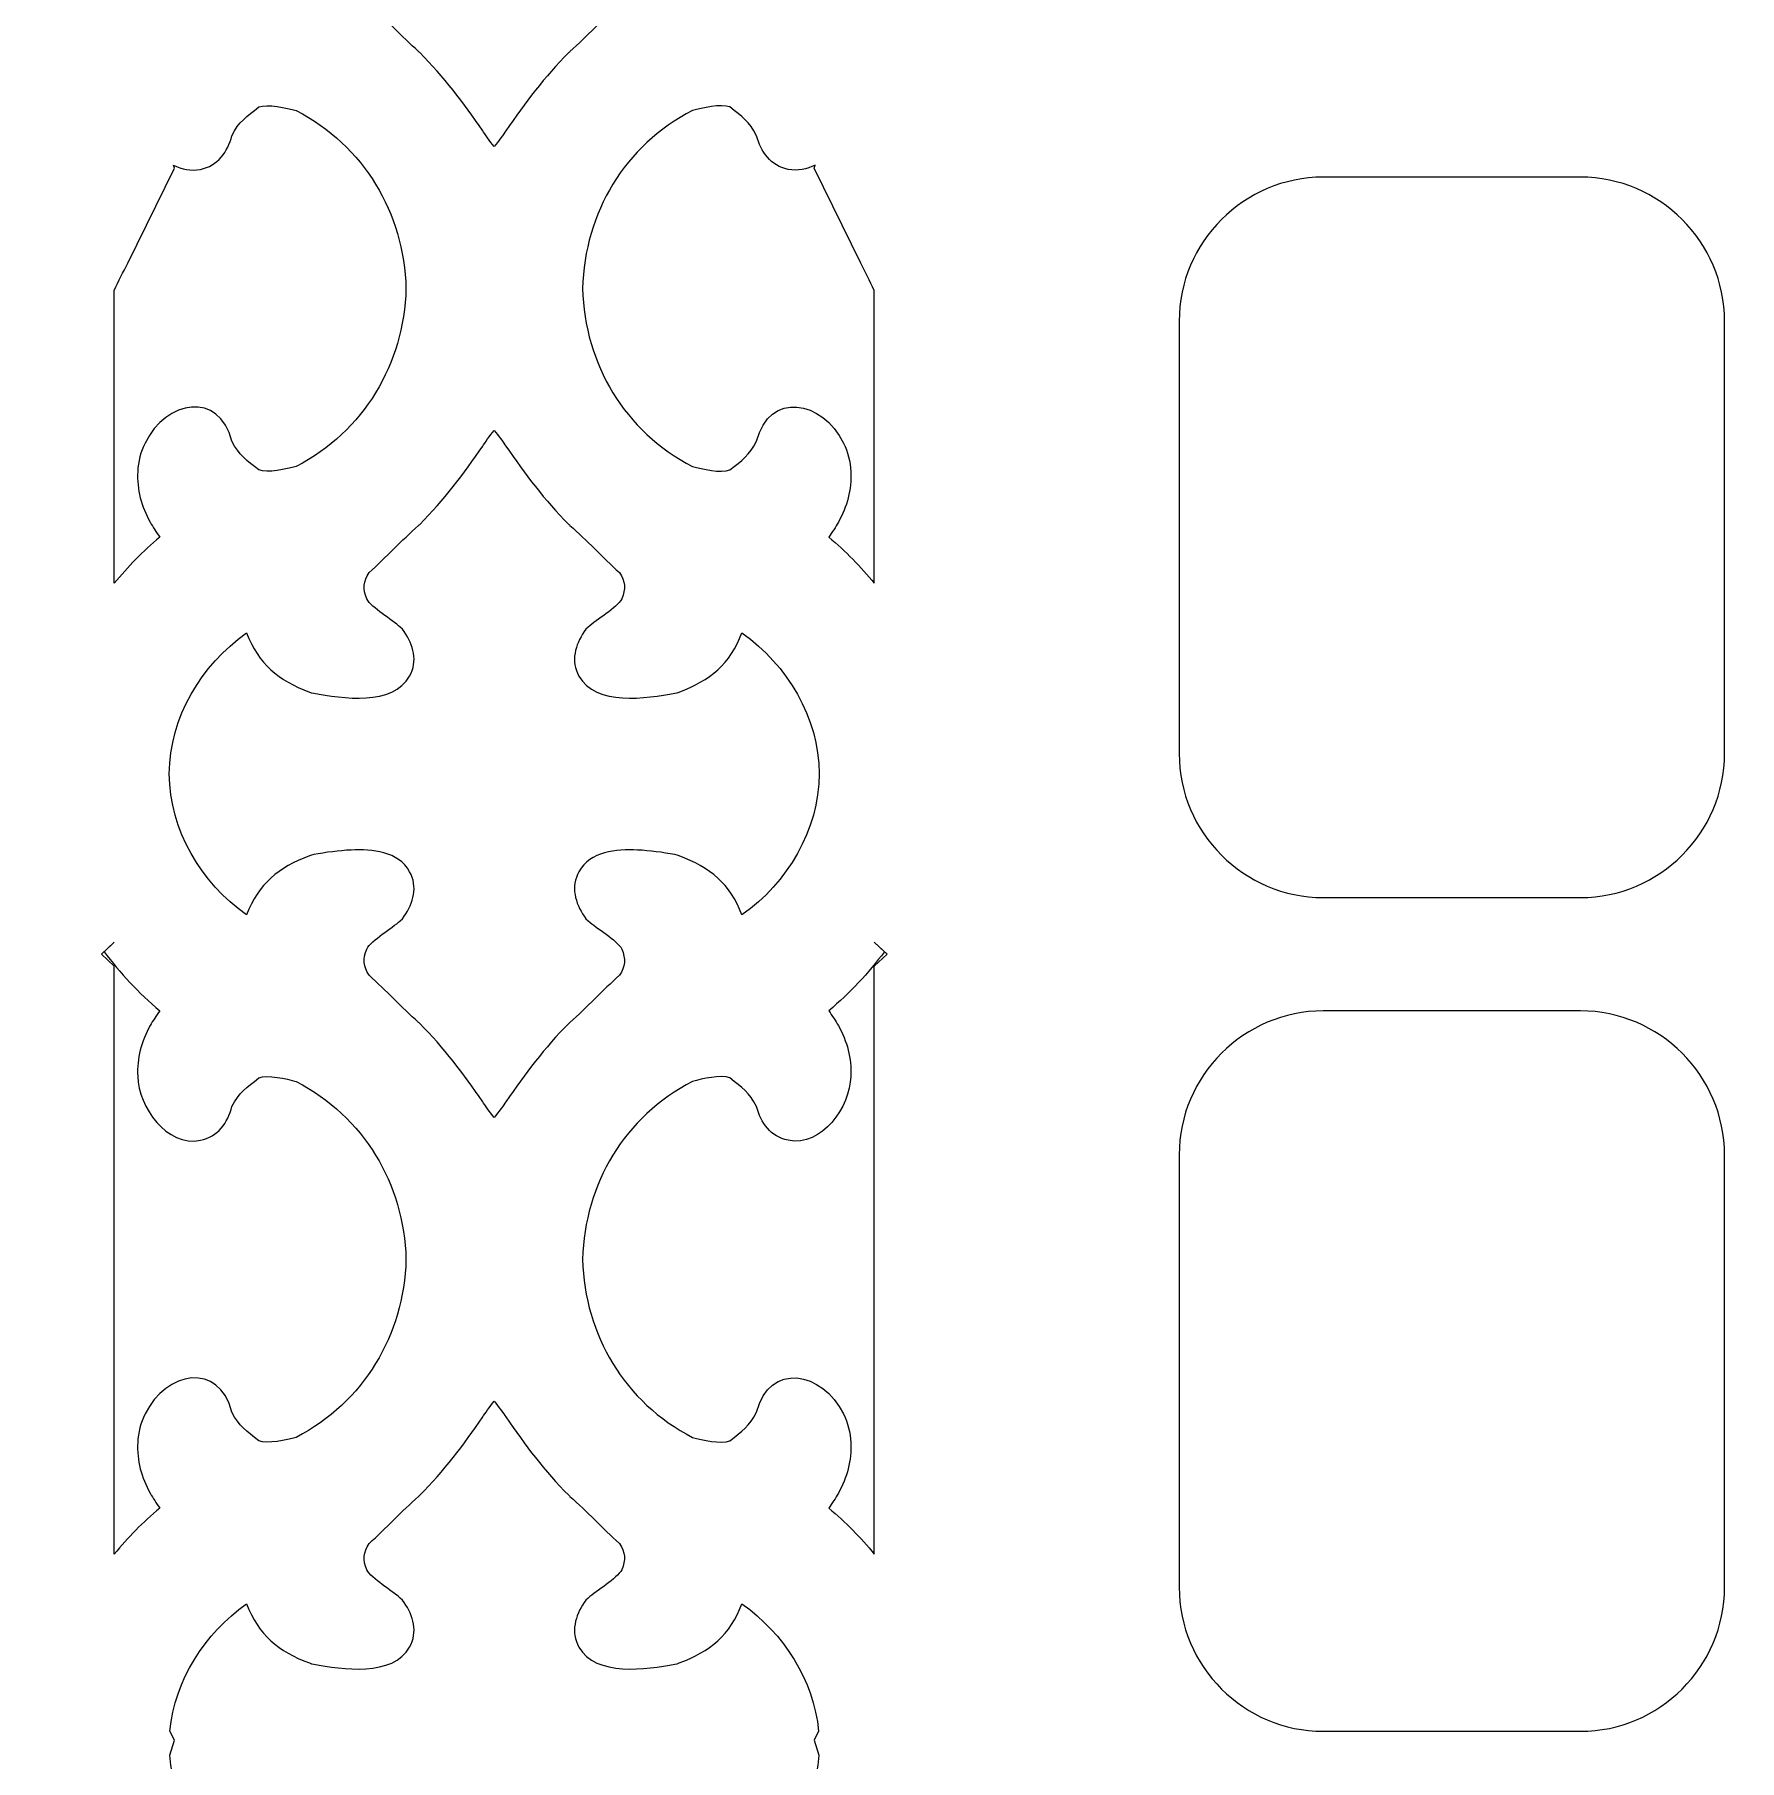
# Model space of a CAD drawing. Header units: centimetres. Extents: x -44 to 44, y -59 to 59.
# Drawn here: x -0.79 to 6.17, y 15.99 to 23.03 of the extents above; entities that cross this region are included whole.
import ezdxf

# ---------------------------------------------------------------- set-up
doc = ezdxf.new("R2010")
doc.units = ezdxf.units.CM
doc.header["$MEASUREMENT"] = 0
doc.layers.add('layer 1', color=7, linetype='Continuous')

msp = doc.modelspace()

# ---------------------------------------------------------------- linework, layer by layer
at = {"layer": 'layer 1', "lineweight": 9}
for points, knots in [([(0.39317, 40.29233), (0.39317, 40.29233), (1.78183, 40.29233), (1.78183, 40.29233), (1.78183, 40.29233), (2.21833, 40.29233), (2.57539, 39.93525), (2.57539, 39.49877), (2.57539, 39.49877), (2.57539, 39.49877), (2.57539, 39.49875), (2.57539, 39.49875), (2.57539, 39.49875), (2.57539, 39.14023), (2.33445, 38.83532), (2.00649, 38.73782), (2.00649, 38.73782), (2.00649, 38.73782), (2.03844, 38.70518), (2.03844, 38.70518), (2.03844, 38.70518), (2.03844, 38.70518), (2.38926, 38.34701), (2.38926, 38.34701), (2.38926, 38.34701), (2.38926, 38.34701), (14.71384, 25.76338), (14.71384, 25.76338), (14.71384, 25.76338), (14.71384, 25.76338), (14.71384, 24.69195), (14.71384, 24.69195), (14.71384, 24.69195), (14.71384, 24.38925), (14.47399, 24.14387), (14.17813, 24.14387), (14.17813, 24.14387), (14.17813, 22.24965), (14.71384, 19.31023), (14.71384, 18.51902), (14.71384, 18.51902), (14.71384, 18.51902), (14.71384, 16.93633), (14.71384, 16.93633), (14.71384, 16.93633), (14.71384, 16.14512), (14.17813, 13.2057), (14.17813, 11.31148), (14.17813, 11.31148), (14.47399, 11.31148), (14.71384, 11.0661), (14.71384, 10.7634), (14.71384, 10.7634), (14.71384, 10.7634), (14.71384, 9.69197), (14.71384, 9.69197), (14.71384, 9.69197), (14.71384, 9.69197), (14.17813, 9.69197), (14.17813, 9.69197), (14.17813, 9.69197), (14.17813, 9.69197), (13.65836, 9.69197), (13.65836, 9.69197), (13.65836, 9.69197), (13.65836, 9.69197), (13.00335, 9.69156), (13.00335, 9.69156), (13.00335, 9.69156), (13.00335, 9.69156), (13.00335, 18.63313), (13.00335, 18.63313), (13.00335, 18.63313), (13.00335, 18.63313), (12.40335, 18.63313), (12.40335, 18.63313), (12.40335, 18.63313), (12.40335, 18.63313), (12.40335, 9.69118), (12.40335, 9.69118), (12.40335, 9.69118), (12.40335, 9.69118), (-10.24476, 9.6768), (-10.24476, 9.6768), (-10.24476, 9.6768), (-10.24476, 9.6768), (-10.24476, 18.63313), (-10.24476, 18.63313), (-10.24476, 18.63313), (-10.24476, 18.63313), (-10.84476, 18.63313), (-10.84476, 18.63313), (-10.84476, 18.63313), (-10.84476, 18.63313), (-10.84476, 9.67641), (-10.84476, 9.67641), (-10.84476, 9.67641), (-10.84476, 9.67641), (-11.49101, 9.67601), (-11.49101, 9.67601), (-11.49101, 9.67601), (-11.49101, 9.67601), (-12.01954, 9.67601), (-12.01954, 9.67601), (-12.01954, 9.67601), (-12.01954, 9.67601), (-12.55526, 9.67601), (-12.55526, 9.67601), (-12.55526, 9.67601), (-12.55526, 9.67601), (-12.55526, 10.74744), (-12.55526, 10.74744), (-12.55526, 10.74744), (-12.55526, 11.05014), (-12.31541, 11.29551), (-12.01954, 11.29551), (-12.01954, 11.29551), (-12.01954, 13.18974), (-12.55526, 16.12916), (-12.55526, 16.92036), (-12.55526, 16.92036), (-12.55526, 16.92036), (-12.55526, 18.50306), (-12.55526, 18.50306), (-12.55526, 18.50306), (-12.55526, 19.29426), (-12.01954, 22.23369), (-12.01954, 24.12791), (-12.01954, 24.12791), (-12.31541, 24.12791), (-12.55526, 24.37329), (-12.55526, 24.67599), (-12.55526, 24.67599), (-12.55526, 24.67599), (-12.55526, 25.74741), (-12.55526, 25.74741), (-12.55526, 25.74741), (-12.55526, 25.74741), (0.08501, 38.65256), (0.08501, 38.65256), (0.08501, 38.65256), (0.08501, 38.65256), (0.16851, 38.73784), (0.16851, 38.73784), (0.16851, 38.73784), (-0.15947, 38.83534), (-0.40039, 39.14021), (-0.40039, 39.49875), (-0.40039, 39.49875), (-0.40039, 39.49875), (-0.40039, 39.49877), (-0.40039, 39.49877), (-0.40039, 39.49877), (-0.40039, 39.93525), (-0.04333, 40.29233), (0.39317, 40.29233)], [0, 0, 0, 0, 0.025, 0.025, 0.025, 0.025, 0.05, 0.05, 0.05, 0.05, 0.075, 0.075, 0.075, 0.075, 0.1, 0.1, 0.1, 0.1, 0.125, 0.125, 0.125, 0.125, 0.15, 0.15, 0.15, 0.15, 0.175, 0.175, 0.175, 0.175, 0.2, 0.2, 0.2, 0.2, 0.225, 0.225, 0.225, 0.225, 0.25, 0.25, 0.25, 0.25, 0.275, 0.275, 0.275, 0.275, 0.3, 0.3, 0.3, 0.3, 0.325, 0.325, 0.325, 0.325, 0.35, 0.35, 0.35, 0.35, 0.375, 0.375, 0.375, 0.375, 0.4, 0.4, 0.4, 0.4, 0.425, 0.425, 0.425, 0.425, 0.45, 0.45, 0.45, 0.45, 0.475, 0.475, 0.475, 0.475, 0.5, 0.5, 0.5, 0.5, 0.525, 0.525, 0.525, 0.525, 0.55, 0.55, 0.55, 0.55, 0.575, 0.575, 0.575, 0.575, 0.6, 0.6, 0.6, 0.6, 0.625, 0.625, 0.625, 0.625, 0.65, 0.65, 0.65, 0.65, 0.675, 0.675, 0.675, 0.675, 0.7, 0.7, 0.7, 0.7, 0.725, 0.725, 0.725, 0.725, 0.75, 0.75, 0.75, 0.75, 0.775, 0.775, 0.775, 0.775, 0.8, 0.8, 0.8, 0.8, 0.825, 0.825, 0.825, 0.825, 0.85, 0.85, 0.85, 0.85, 0.875, 0.875, 0.875, 0.875, 0.9, 0.9, 0.9, 0.9, 0.925, 0.925, 0.925, 0.925, 0.95, 0.95, 0.95, 0.95, 1, 1, 1, 1]), ([(1.0875, 25.37829), (1.06993, 25.35759), (1.04878, 25.32651), (1.0404, 25.31432), (1.0404, 25.31432), (0.96152, 25.19972), (0.8823, 25.09333), (0.78341, 24.99463), (0.78341, 24.99463), (0.78341, 24.99463), (0.78114, 24.99236), (0.78114, 24.99236), (0.78114, 24.99236), (0.78114, 24.99236), (0.77874, 24.99024), (0.77874, 24.99024), (0.77874, 24.99024), (0.7089, 24.92844), (0.64605, 24.86019), (0.57673, 24.79772), (0.57673, 24.79772), (0.55307, 24.76243), (0.55026, 24.73104), (0.56711, 24.69069), (0.56711, 24.69069), (0.58731, 24.65325), (0.67059, 24.60564), (0.70419, 24.5751), (0.70419, 24.5751), (0.70419, 24.5751), (0.71323, 24.56689), (0.71323, 24.56689), (0.71323, 24.56689), (0.71323, 24.56689), (0.72019, 24.55684), (0.72019, 24.55684), (0.72019, 24.55684), (0.75778, 24.50261), (0.77612, 24.43646), (0.74226, 24.37504), (0.74226, 24.37504), (0.67545, 24.25386), (0.46444, 24.28339), (0.35059, 24.30538), (0.35059, 24.30538), (0.35059, 24.30538), (0.3417, 24.30709), (0.3417, 24.30709), (0.3417, 24.30709), (0.3417, 24.30709), (0.33324, 24.31026), (0.33324, 24.31026), (0.33324, 24.31026), (0.20679, 24.35773), (0.12551, 24.42444), (0.07671, 24.55149), (0.07671, 24.55149), (-0.10944, 24.41826), (-0.23638, 24.20833), (-0.23863, 23.9769), (-0.23863, 23.9769), (-0.23638, 23.74361), (-0.10944, 23.5335), (0.07671, 23.40028), (0.07671, 23.40028), (0.12551, 23.52733), (0.20676, 23.59404), (0.33324, 23.6415), (0.33324, 23.6415), (0.33324, 23.6415), (0.3417, 23.64467), (0.3417, 23.64467), (0.3417, 23.64467), (0.3417, 23.64467), (0.35059, 23.64639), (0.35059, 23.64639), (0.35059, 23.64639), (0.40039, 23.65601), (0.45311, 23.66278), (0.5037, 23.66509), (0.5037, 23.66509), (0.58884, 23.66897), (0.69587, 23.66089), (0.74226, 23.5767), (0.74226, 23.5767), (0.77612, 23.51529), (0.75778, 23.44916), (0.72017, 23.39492), (0.72017, 23.39492), (0.72017, 23.39492), (0.71323, 23.38489), (0.71323, 23.38489), (0.71323, 23.38489), (0.71323, 23.38489), (0.70419, 23.37669), (0.70419, 23.37669), (0.70419, 23.37669), (0.67061, 23.34615), (0.58731, 23.29849), (0.56709, 23.26106), (0.56709, 23.26106), (0.55026, 23.22073), (0.55307, 23.18934), (0.57673, 23.15404), (0.57673, 23.15404), (0.64605, 23.09158), (0.7089, 23.02333), (0.77874, 22.96153), (0.77874, 22.96153), (0.77874, 22.96153), (0.78114, 22.95941), (0.78114, 22.95941), (0.78114, 22.95941), (0.78114, 22.95941), (0.78341, 22.95714), (0.78341, 22.95714), (0.78341, 22.95714), (0.8823, 22.85844), (0.96152, 22.75204), (1.0404, 22.63744), (1.0404, 22.63744), (1.04878, 22.62525), (1.06993, 22.59418), (1.0875, 22.57348), (1.0875, 22.57348), (1.10507, 22.59418), (1.12622, 22.62525), (1.1346, 22.63744), (1.1346, 22.63744), (1.21348, 22.75204), (1.2927, 22.85844), (1.39159, 22.95714), (1.39159, 22.95714), (1.39159, 22.95714), (1.39386, 22.95941), (1.39386, 22.95941), (1.39386, 22.95941), (1.39386, 22.95941), (1.39626, 22.96153), (1.39626, 22.96153), (1.39626, 22.96153), (1.4661, 23.02333), (1.52895, 23.09158), (1.59827, 23.15404), (1.59827, 23.15404), (1.62193, 23.18934), (1.62474, 23.22073), (1.60791, 23.26106), (1.60791, 23.26106), (1.58769, 23.29849), (1.50439, 23.34615), (1.47081, 23.37669), (1.47081, 23.37669), (1.47081, 23.37669), (1.46177, 23.38489), (1.46177, 23.38489), (1.46177, 23.38489), (1.46177, 23.38489), (1.45483, 23.39492), (1.45483, 23.39492), (1.45483, 23.39492), (1.41722, 23.44916), (1.39888, 23.51529), (1.43274, 23.5767), (1.43274, 23.5767), (1.47913, 23.66089), (1.58616, 23.66897), (1.6713, 23.66509), (1.6713, 23.66509), (1.72189, 23.66278), (1.77461, 23.65601), (1.82441, 23.64639), (1.82441, 23.64639), (1.82441, 23.64639), (1.8333, 23.64467), (1.8333, 23.64467), (1.8333, 23.64467), (1.8333, 23.64467), (1.84176, 23.6415), (1.84176, 23.6415), (1.84176, 23.6415), (1.96824, 23.59404), (2.04949, 23.52733), (2.09829, 23.40028), (2.09829, 23.40028), (2.28444, 23.5335), (2.41138, 23.74361), (2.41363, 23.9769), (2.41363, 23.9769), (2.41138, 24.20833), (2.28444, 24.41826), (2.09829, 24.55149), (2.09829, 24.55149), (2.04949, 24.42444), (1.96821, 24.35773), (1.84176, 24.31026), (1.84176, 24.31026), (1.84176, 24.31026), (1.8333, 24.30709), (1.8333, 24.30709), (1.8333, 24.30709), (1.8333, 24.30709), (1.82441, 24.30538), (1.82441, 24.30538), (1.82441, 24.30538), (1.71056, 24.28339), (1.49955, 24.25386), (1.43274, 24.37504), (1.43274, 24.37504), (1.39888, 24.43646), (1.41722, 24.50261), (1.45481, 24.55684), (1.45481, 24.55684), (1.45481, 24.55684), (1.46177, 24.56689), (1.46177, 24.56689), (1.46177, 24.56689), (1.46177, 24.56689), (1.47081, 24.5751), (1.47081, 24.5751), (1.47081, 24.5751), (1.50441, 24.60564), (1.58769, 24.65325), (1.60789, 24.69069), (1.60789, 24.69069), (1.62474, 24.73104), (1.62193, 24.76243), (1.59827, 24.79772), (1.59827, 24.79772), (1.52895, 24.86019), (1.4661, 24.92844), (1.39626, 24.99024), (1.39626, 24.99024), (1.39626, 24.99024), (1.39386, 24.99236), (1.39386, 24.99236), (1.39386, 24.99236), (1.39386, 24.99236), (1.39159, 24.99463), (1.39159, 24.99463), (1.39159, 24.99463), (1.2927, 25.09333), (1.21348, 25.19972), (1.1346, 25.31432), (1.1346, 25.31432), (1.12622, 25.32651), (1.10507, 25.35759), (1.0875, 25.37829)], [0, 0, 0, 0, 0.015873, 0.015873, 0.015873, 0.015873, 0.031746, 0.031746, 0.031746, 0.031746, 0.047619, 0.047619, 0.047619, 0.047619, 0.0634921, 0.0634921, 0.0634921, 0.0634921, 0.0793651, 0.0793651, 0.0793651, 0.0793651, 0.0952381, 0.0952381, 0.0952381, 0.0952381, 0.1111111, 0.1111111, 0.1111111, 0.1111111, 0.1269841, 0.1269841, 0.1269841, 0.1269841, 0.1428571, 0.1428571, 0.1428571, 0.1428571, 0.1587302, 0.1587302, 0.1587302, 0.1587302, 0.1746032, 0.1746032, 0.1746032, 0.1746032, 0.1904762, 0.1904762, 0.1904762, 0.1904762, 0.2063492, 0.2063492, 0.2063492, 0.2063492, 0.2222222, 0.2222222, 0.2222222, 0.2222222, 0.2380952, 0.2380952, 0.2380952, 0.2380952, 0.2539683, 0.2539683, 0.2539683, 0.2539683, 0.2698413, 0.2698413, 0.2698413, 0.2698413, 0.2857143, 0.2857143, 0.2857143, 0.2857143, 0.3015873, 0.3015873, 0.3015873, 0.3015873, 0.3174603, 0.3174603, 0.3174603, 0.3174603, 0.3333333, 0.3333333, 0.3333333, 0.3333333, 0.3492063, 0.3492063, 0.3492063, 0.3492063, 0.3650794, 0.3650794, 0.3650794, 0.3650794, 0.3809524, 0.3809524, 0.3809524, 0.3809524, 0.3968254, 0.3968254, 0.3968254, 0.3968254, 0.4126984, 0.4126984, 0.4126984, 0.4126984, 0.4285714, 0.4285714, 0.4285714, 0.4285714, 0.4444444, 0.4444444, 0.4444444, 0.4444444, 0.4603175, 0.4603175, 0.4603175, 0.4603175, 0.4761905, 0.4761905, 0.4761905, 0.4761905, 0.4920635, 0.4920635, 0.4920635, 0.4920635, 0.5079365, 0.5079365, 0.5079365, 0.5079365, 0.5238095, 0.5238095, 0.5238095, 0.5238095, 0.5396825, 0.5396825, 0.5396825, 0.5396825, 0.5555556, 0.5555556, 0.5555556, 0.5555556, 0.5714286, 0.5714286, 0.5714286, 0.5714286, 0.5873016, 0.5873016, 0.5873016, 0.5873016, 0.6031746, 0.6031746, 0.6031746, 0.6031746, 0.6190476, 0.6190476, 0.6190476, 0.6190476, 0.6349206, 0.6349206, 0.6349206, 0.6349206, 0.6507937, 0.6507937, 0.6507937, 0.6507937, 0.6666667, 0.6666667, 0.6666667, 0.6666667, 0.6825397, 0.6825397, 0.6825397, 0.6825397, 0.6984127, 0.6984127, 0.6984127, 0.6984127, 0.7142857, 0.7142857, 0.7142857, 0.7142857, 0.7301587, 0.7301587, 0.7301587, 0.7301587, 0.7460317, 0.7460317, 0.7460317, 0.7460317, 0.7619048, 0.7619048, 0.7619048, 0.7619048, 0.7777778, 0.7777778, 0.7777778, 0.7777778, 0.7936508, 0.7936508, 0.7936508, 0.7936508, 0.8095238, 0.8095238, 0.8095238, 0.8095238, 0.8253968, 0.8253968, 0.8253968, 0.8253968, 0.8412698, 0.8412698, 0.8412698, 0.8412698, 0.8571429, 0.8571429, 0.8571429, 0.8571429, 0.8730159, 0.8730159, 0.8730159, 0.8730159, 0.8888889, 0.8888889, 0.8888889, 0.8888889, 0.9047619, 0.9047619, 0.9047619, 0.9047619, 0.9206349, 0.9206349, 0.9206349, 0.9206349, 0.9365079, 0.9365079, 0.9365079, 0.9365079, 0.952381, 0.952381, 0.952381, 0.952381, 0.968254, 0.968254, 0.968254, 0.968254, 1, 1, 1, 1]), ([(-0.46314, 20.79124), (-0.408, 20.85872), (-0.34624, 20.92159), (-0.27759, 20.97928), (-0.27759, 20.97928), (-0.29085, 20.99934), (-0.3057, 21.02004), (-0.31654, 21.03977), (-0.31654, 21.03977), (-0.35216, 21.10461), (-0.3717, 21.17274), (-0.36705, 21.24707), (-0.36705, 21.24707), (-0.36624, 21.28731), (-0.35501, 21.32728), (-0.33739, 21.36332), (-0.33739, 21.36332), (-0.25185, 21.53833), (-0.03474, 21.5775), (0.01691, 21.37052), (0.01691, 21.37052), (0.04581, 21.31318), (0.07624, 21.29295), (0.12647, 21.25337), (0.12647, 21.25337), (0.16179, 21.23964), (0.24049, 21.25727), (0.27868, 21.26769), (0.27868, 21.26769), (0.55624, 21.41184), (0.71779, 21.68413), (0.72731, 21.99426), (0.72731, 21.99426), (0.71779, 22.30438), (0.55624, 22.57669), (0.27868, 22.72084), (0.27868, 22.72084), (0.24049, 22.73126), (0.16181, 22.74885), (0.12647, 22.73516), (0.12647, 22.73516), (0.07622, 22.69551), (0.04575, 22.67526), (0.0168, 22.61779), (0.0168, 22.61779), (-0.00004, 22.55222), (-0.04033, 22.49466), (-0.11145, 22.48046), (-0.11145, 22.48046), (-0.15062, 22.47264), (-0.18791, 22.48022), (-0.22131, 22.49796), (-0.22131, 22.49796), (-0.22131, 22.49796), (-0.21724, 22.48513), (-0.21724, 22.48513), (-0.21724, 22.48513), (-0.21724, 22.48513), (-0.40841, 22.09806), (-0.40841, 22.09806), (-0.40841, 22.09806), (-0.42613, 22.06215), (-0.44554, 22.02441), (-0.46314, 21.98644), (-0.46314, 21.98644), (-0.46314, 21.98644), (-0.46314, 20.79124), (-0.46314, 20.79124)], [0, 0, 0, 0, 0.0555556, 0.0555556, 0.0555556, 0.0555556, 0.1111111, 0.1111111, 0.1111111, 0.1111111, 0.1666667, 0.1666667, 0.1666667, 0.1666667, 0.2222222, 0.2222222, 0.2222222, 0.2222222, 0.2777778, 0.2777778, 0.2777778, 0.2777778, 0.3333333, 0.3333333, 0.3333333, 0.3333333, 0.3888889, 0.3888889, 0.3888889, 0.3888889, 0.4444444, 0.4444444, 0.4444444, 0.4444444, 0.5, 0.5, 0.5, 0.5, 0.5555556, 0.5555556, 0.5555556, 0.5555556, 0.6111111, 0.6111111, 0.6111111, 0.6111111, 0.6666667, 0.6666667, 0.6666667, 0.6666667, 0.7222222, 0.7222222, 0.7222222, 0.7222222, 0.7777778, 0.7777778, 0.7777778, 0.7777778, 0.8333333, 0.8333333, 0.8333333, 0.8333333, 0.8888889, 0.8888889, 0.8888889, 0.8888889, 1, 1, 1, 1]), ([(2.63814, 20.79124), (2.583, 20.85872), (2.52124, 20.92159), (2.45259, 20.97928), (2.45259, 20.97928), (2.46585, 20.99934), (2.4807, 21.02004), (2.49154, 21.03977), (2.49154, 21.03977), (2.52716, 21.10461), (2.5467, 21.17274), (2.54205, 21.24707), (2.54205, 21.24707), (2.54124, 21.28731), (2.53001, 21.32728), (2.51239, 21.36332), (2.51239, 21.36332), (2.42685, 21.53833), (2.20974, 21.5775), (2.15809, 21.37052), (2.15809, 21.37052), (2.12919, 21.31318), (2.09876, 21.29295), (2.04853, 21.25337), (2.04853, 21.25337), (2.01321, 21.23964), (1.93451, 21.25727), (1.89632, 21.26769), (1.89632, 21.26769), (1.61876, 21.41184), (1.45721, 21.68413), (1.44769, 21.99426), (1.44769, 21.99426), (1.45721, 22.30438), (1.61876, 22.57669), (1.89632, 22.72084), (1.89632, 22.72084), (1.93451, 22.73126), (2.01319, 22.74885), (2.04853, 22.73516), (2.04853, 22.73516), (2.09878, 22.69551), (2.12925, 22.67526), (2.1582, 22.61779), (2.1582, 22.61779), (2.17504, 22.55222), (2.21533, 22.49466), (2.28645, 22.48046), (2.28645, 22.48046), (2.32562, 22.47264), (2.36291, 22.48022), (2.39631, 22.49796), (2.39631, 22.49796), (2.39631, 22.49796), (2.39224, 22.48513), (2.39224, 22.48513), (2.39224, 22.48513), (2.39224, 22.48513), (2.58341, 22.09806), (2.58341, 22.09806), (2.58341, 22.09806), (2.60113, 22.06215), (2.62054, 22.02441), (2.63814, 21.98644), (2.63814, 21.98644), (2.63814, 21.98644), (2.63814, 20.79124), (2.63814, 20.79124)], [0, 0, 0, 0, 0.0555556, 0.0555556, 0.0555556, 0.0555556, 0.1111111, 0.1111111, 0.1111111, 0.1111111, 0.1666667, 0.1666667, 0.1666667, 0.1666667, 0.2222222, 0.2222222, 0.2222222, 0.2222222, 0.2777778, 0.2777778, 0.2777778, 0.2777778, 0.3333333, 0.3333333, 0.3333333, 0.3333333, 0.3888889, 0.3888889, 0.3888889, 0.3888889, 0.4444444, 0.4444444, 0.4444444, 0.4444444, 0.5, 0.5, 0.5, 0.5, 0.5555556, 0.5555556, 0.5555556, 0.5555556, 0.6111111, 0.6111111, 0.6111111, 0.6111111, 0.6666667, 0.6666667, 0.6666667, 0.6666667, 0.7222222, 0.7222222, 0.7222222, 0.7222222, 0.7777778, 0.7777778, 0.7777778, 0.7777778, 0.8333333, 0.8333333, 0.8333333, 0.8333333, 0.8888889, 0.8888889, 0.8888889, 0.8888889, 1, 1, 1, 1]), ([(5.51946, 19.50799), (5.11378, 19.50799), (4.47032, 19.50799), (4.47032, 19.50799), (4.47032, 19.50799), (4.47032, 19.50799), (4.47032, 19.50799), (4.47032, 19.50799), (4.47032, 19.50799), (4.14684, 19.50799), (3.88217, 19.77268), (3.88217, 20.09614), (3.88217, 20.09614), (3.88217, 20.09614), (3.88217, 20.09614), (3.88217, 20.09614), (3.88217, 20.09614), (3.88217, 20.09614), (3.88217, 21.86059), (3.88217, 21.86059), (3.88217, 21.86059), (3.88217, 21.86059), (3.88217, 21.86059), (3.88217, 21.86059), (3.88217, 21.86059), (3.88217, 22.18406), (4.14686, 22.44872), (4.47032, 22.44872), (4.47032, 22.44872), (4.47032, 22.44872), (5.11378, 22.44872), (5.51946, 22.44872), (5.51946, 22.44872), (5.51946, 22.44872), (5.51946, 22.44872), (5.51946, 22.44872), (5.51946, 22.44872), (5.84293, 22.44872), (6.10759, 22.18406), (6.10759, 21.86059), (6.10759, 21.86059), (6.10759, 21.86059), (6.10759, 21.86059), (6.10759, 21.86059), (6.10759, 21.86059), (6.10759, 21.86059), (6.10759, 20.09614), (6.10759, 20.09614), (6.10759, 20.09614), (6.10759, 20.09614), (6.10759, 20.09614), (6.10759, 20.09614), (6.10759, 20.09614), (6.10759, 19.77268), (5.84293, 19.50799), (5.51946, 19.50799)], [0, 0, 0, 0, 0.0666667, 0.0666667, 0.0666667, 0.0666667, 0.1333333, 0.1333333, 0.1333333, 0.1333333, 0.2, 0.2, 0.2, 0.2, 0.2666667, 0.2666667, 0.2666667, 0.2666667, 0.3333333, 0.3333333, 0.3333333, 0.3333333, 0.4, 0.4, 0.4, 0.4, 0.4666667, 0.4666667, 0.4666667, 0.4666667, 0.5333333, 0.5333333, 0.5333333, 0.5333333, 0.6, 0.6, 0.6, 0.6, 0.6666667, 0.6666667, 0.6666667, 0.6666667, 0.7333333, 0.7333333, 0.7333333, 0.7333333, 0.8, 0.8, 0.8, 0.8, 0.8666667, 0.8666667, 0.8666667, 0.8666667, 1, 1, 1, 1]), ([(1.0875, 21.41503), (1.06993, 21.39431), (1.04878, 21.36324), (1.04038, 21.35106), (1.04038, 21.35106), (0.9615, 21.23646), (0.8823, 21.13007), (0.78341, 21.03137), (0.78341, 21.03137), (0.78341, 21.03137), (0.78114, 21.02912), (0.78114, 21.02912), (0.78114, 21.02912), (0.78114, 21.02912), (0.77874, 21.027), (0.77874, 21.027), (0.77874, 21.027), (0.7089, 20.9652), (0.64605, 20.89695), (0.57673, 20.83449), (0.57673, 20.83449), (0.55307, 20.79917), (0.55026, 20.76778), (0.56709, 20.72743), (0.56709, 20.72743), (0.58734, 20.68999), (0.67056, 20.6424), (0.70414, 20.61191), (0.70414, 20.61191), (0.70414, 20.61191), (0.71321, 20.60368), (0.71321, 20.60368), (0.71321, 20.60368), (0.71321, 20.60368), (0.72019, 20.59361), (0.72019, 20.59361), (0.72019, 20.59361), (0.75778, 20.53937), (0.77612, 20.47324), (0.74226, 20.41181), (0.74226, 20.41181), (0.67543, 20.29059), (0.46455, 20.32022), (0.3507, 20.34208), (0.3507, 20.34208), (0.3507, 20.34208), (0.34174, 20.34379), (0.34174, 20.34379), (0.34174, 20.34379), (0.34174, 20.34379), (0.33321, 20.34699), (0.33321, 20.34699), (0.33321, 20.34699), (0.20676, 20.39447), (0.12551, 20.46118), (0.07671, 20.58823), (0.07671, 20.58823), (-0.10941, 20.45501), (-0.23638, 20.24509), (-0.23863, 20.01366), (-0.23863, 20.01366), (-0.23638, 19.78037), (-0.10944, 19.57026), (0.07671, 19.43702), (0.07671, 19.43702), (0.12551, 19.56407), (0.20676, 19.6308), (0.33324, 19.67826), (0.33324, 19.67826), (0.33324, 19.67826), (0.34174, 19.68146), (0.34174, 19.68146), (0.34174, 19.68146), (0.34174, 19.68146), (0.35064, 19.68317), (0.35064, 19.68317), (0.35064, 19.68317), (0.40046, 19.69275), (0.45311, 19.69954), (0.5037, 19.70184), (0.5037, 19.70184), (0.58886, 19.70571), (0.69587, 19.69764), (0.74226, 19.61344), (0.74226, 19.61344), (0.77612, 19.55203), (0.75778, 19.4859), (0.72017, 19.43166), (0.72017, 19.43166), (0.72017, 19.43166), (0.71321, 19.42164), (0.71321, 19.42164), (0.71321, 19.42164), (0.71321, 19.42164), (0.70419, 19.41343), (0.70419, 19.41343), (0.70419, 19.41343), (0.67059, 19.38289), (0.58731, 19.33526), (0.56709, 19.29782), (0.56709, 19.29782), (0.55026, 19.25749), (0.55307, 19.2261), (0.57673, 19.19079), (0.57673, 19.19079), (0.64605, 19.12832), (0.70892, 19.06007), (0.77874, 18.99827), (0.77874, 18.99827), (0.77874, 18.99827), (0.78114, 18.99615), (0.78114, 18.99615), (0.78114, 18.99615), (0.78114, 18.99615), (0.78341, 18.99388), (0.78341, 18.99388), (0.78341, 18.99388), (0.8823, 18.8952), (0.9615, 18.78881), (1.04038, 18.67421), (1.04038, 18.67421), (1.04878, 18.66204), (1.06993, 18.63096), (1.0875, 18.61024), (1.0875, 18.61024), (1.10507, 18.63096), (1.12622, 18.66204), (1.13462, 18.67421), (1.13462, 18.67421), (1.2135, 18.78881), (1.2927, 18.8952), (1.39159, 18.99388), (1.39159, 18.99388), (1.39159, 18.99388), (1.39386, 18.99615), (1.39386, 18.99615), (1.39386, 18.99615), (1.39386, 18.99615), (1.39626, 18.99827), (1.39626, 18.99827), (1.39626, 18.99827), (1.46608, 19.06007), (1.52895, 19.12832), (1.59827, 19.19079), (1.59827, 19.19079), (1.62193, 19.2261), (1.62474, 19.25749), (1.60791, 19.29782), (1.60791, 19.29782), (1.58769, 19.33526), (1.50441, 19.38289), (1.47081, 19.41343), (1.47081, 19.41343), (1.47081, 19.41343), (1.46179, 19.42164), (1.46179, 19.42164), (1.46179, 19.42164), (1.46179, 19.42164), (1.45483, 19.43166), (1.45483, 19.43166), (1.45483, 19.43166), (1.41722, 19.4859), (1.39888, 19.55203), (1.43274, 19.61344), (1.43274, 19.61344), (1.47913, 19.69764), (1.58614, 19.70571), (1.6713, 19.70184), (1.6713, 19.70184), (1.72189, 19.69954), (1.77454, 19.69275), (1.82436, 19.68317), (1.82436, 19.68317), (1.82436, 19.68317), (1.83326, 19.68146), (1.83326, 19.68146), (1.83326, 19.68146), (1.83326, 19.68146), (1.84176, 19.67826), (1.84176, 19.67826), (1.84176, 19.67826), (1.96824, 19.6308), (2.04949, 19.56407), (2.09829, 19.43702), (2.09829, 19.43702), (2.28444, 19.57026), (2.41138, 19.78037), (2.41363, 20.01366), (2.41363, 20.01366), (2.41138, 20.24509), (2.28441, 20.45501), (2.09829, 20.58823), (2.09829, 20.58823), (2.04949, 20.46118), (1.96824, 20.39447), (1.84179, 20.34699), (1.84179, 20.34699), (1.84179, 20.34699), (1.83326, 20.34379), (1.83326, 20.34379), (1.83326, 20.34379), (1.83326, 20.34379), (1.8243, 20.34208), (1.8243, 20.34208), (1.8243, 20.34208), (1.71045, 20.32022), (1.49957, 20.29059), (1.43274, 20.41181), (1.43274, 20.41181), (1.39888, 20.47324), (1.41722, 20.53937), (1.45481, 20.59361), (1.45481, 20.59361), (1.45481, 20.59361), (1.46179, 20.60368), (1.46179, 20.60368), (1.46179, 20.60368), (1.46179, 20.60368), (1.47086, 20.61191), (1.47086, 20.61191), (1.47086, 20.61191), (1.50444, 20.6424), (1.58766, 20.68999), (1.60791, 20.72743), (1.60791, 20.72743), (1.62474, 20.76778), (1.62193, 20.79917), (1.59827, 20.83449), (1.59827, 20.83449), (1.52895, 20.89695), (1.4661, 20.9652), (1.39626, 21.027), (1.39626, 21.027), (1.39626, 21.027), (1.39386, 21.02912), (1.39386, 21.02912), (1.39386, 21.02912), (1.39386, 21.02912), (1.39159, 21.03137), (1.39159, 21.03137), (1.39159, 21.03137), (1.2927, 21.13007), (1.2135, 21.23646), (1.13462, 21.35106), (1.13462, 21.35106), (1.12622, 21.36324), (1.10507, 21.39431), (1.0875, 21.41503)], [0, 0, 0, 0, 0.015873, 0.015873, 0.015873, 0.015873, 0.031746, 0.031746, 0.031746, 0.031746, 0.047619, 0.047619, 0.047619, 0.047619, 0.0634921, 0.0634921, 0.0634921, 0.0634921, 0.0793651, 0.0793651, 0.0793651, 0.0793651, 0.0952381, 0.0952381, 0.0952381, 0.0952381, 0.1111111, 0.1111111, 0.1111111, 0.1111111, 0.1269841, 0.1269841, 0.1269841, 0.1269841, 0.1428571, 0.1428571, 0.1428571, 0.1428571, 0.1587302, 0.1587302, 0.1587302, 0.1587302, 0.1746032, 0.1746032, 0.1746032, 0.1746032, 0.1904762, 0.1904762, 0.1904762, 0.1904762, 0.2063492, 0.2063492, 0.2063492, 0.2063492, 0.2222222, 0.2222222, 0.2222222, 0.2222222, 0.2380952, 0.2380952, 0.2380952, 0.2380952, 0.2539683, 0.2539683, 0.2539683, 0.2539683, 0.2698413, 0.2698413, 0.2698413, 0.2698413, 0.2857143, 0.2857143, 0.2857143, 0.2857143, 0.3015873, 0.3015873, 0.3015873, 0.3015873, 0.3174603, 0.3174603, 0.3174603, 0.3174603, 0.3333333, 0.3333333, 0.3333333, 0.3333333, 0.3492063, 0.3492063, 0.3492063, 0.3492063, 0.3650794, 0.3650794, 0.3650794, 0.3650794, 0.3809524, 0.3809524, 0.3809524, 0.3809524, 0.3968254, 0.3968254, 0.3968254, 0.3968254, 0.4126984, 0.4126984, 0.4126984, 0.4126984, 0.4285714, 0.4285714, 0.4285714, 0.4285714, 0.4444444, 0.4444444, 0.4444444, 0.4444444, 0.4603175, 0.4603175, 0.4603175, 0.4603175, 0.4761905, 0.4761905, 0.4761905, 0.4761905, 0.4920635, 0.4920635, 0.4920635, 0.4920635, 0.5079365, 0.5079365, 0.5079365, 0.5079365, 0.5238095, 0.5238095, 0.5238095, 0.5238095, 0.5396825, 0.5396825, 0.5396825, 0.5396825, 0.5555556, 0.5555556, 0.5555556, 0.5555556, 0.5714286, 0.5714286, 0.5714286, 0.5714286, 0.5873016, 0.5873016, 0.5873016, 0.5873016, 0.6031746, 0.6031746, 0.6031746, 0.6031746, 0.6190476, 0.6190476, 0.6190476, 0.6190476, 0.6349206, 0.6349206, 0.6349206, 0.6349206, 0.6507937, 0.6507937, 0.6507937, 0.6507937, 0.6666667, 0.6666667, 0.6666667, 0.6666667, 0.6825397, 0.6825397, 0.6825397, 0.6825397, 0.6984127, 0.6984127, 0.6984127, 0.6984127, 0.7142857, 0.7142857, 0.7142857, 0.7142857, 0.7301587, 0.7301587, 0.7301587, 0.7301587, 0.7460317, 0.7460317, 0.7460317, 0.7460317, 0.7619048, 0.7619048, 0.7619048, 0.7619048, 0.7777778, 0.7777778, 0.7777778, 0.7777778, 0.7936508, 0.7936508, 0.7936508, 0.7936508, 0.8095238, 0.8095238, 0.8095238, 0.8095238, 0.8253968, 0.8253968, 0.8253968, 0.8253968, 0.8412698, 0.8412698, 0.8412698, 0.8412698, 0.8571429, 0.8571429, 0.8571429, 0.8571429, 0.8730159, 0.8730159, 0.8730159, 0.8730159, 0.8888889, 0.8888889, 0.8888889, 0.8888889, 0.9047619, 0.9047619, 0.9047619, 0.9047619, 0.9206349, 0.9206349, 0.9206349, 0.9206349, 0.9365079, 0.9365079, 0.9365079, 0.9365079, 0.952381, 0.952381, 0.952381, 0.952381, 0.968254, 0.968254, 0.968254, 0.968254, 1, 1, 1, 1]), ([(-0.46314, 16.82792), (-0.40798, 16.89542), (-0.34624, 16.95831), (-0.27756, 17.016), (-0.27756, 17.016), (-0.29083, 17.03608), (-0.3057, 17.05678), (-0.31654, 17.07651), (-0.31654, 17.07651), (-0.35216, 17.14136), (-0.3717, 17.20946), (-0.36705, 17.28379), (-0.36705, 17.28379), (-0.36624, 17.32401), (-0.35503, 17.36396), (-0.33744, 17.39998), (-0.33744, 17.39998), (-0.25194, 17.57507), (-0.03474, 17.61431), (0.01691, 17.40726), (0.01691, 17.40726), (0.04581, 17.34994), (0.07624, 17.32971), (0.12645, 17.29011), (0.12645, 17.29011), (0.16179, 17.27642), (0.24049, 17.29401), (0.27868, 17.30443), (0.27868, 17.30443), (0.55624, 17.44858), (0.71779, 17.72089), (0.72731, 18.03101), (0.72731, 18.03101), (0.71779, 18.34114), (0.55624, 18.61344), (0.27868, 18.75759), (0.27868, 18.75759), (0.24049, 18.768), (0.16176, 18.78564), (0.12649, 18.7719), (0.12649, 18.7719), (0.07618, 18.73226), (0.04575, 18.71205), (0.01682, 18.65454), (0.01682, 18.65454), (-0.00002, 18.58896), (-0.04031, 18.53141), (-0.11143, 18.5172), (-0.11143, 18.5172), (-0.24936, 18.48966), (-0.36424, 18.65312), (-0.36705, 18.77814), (-0.36705, 18.77814), (-0.37172, 18.85249), (-0.35216, 18.92064), (-0.31654, 18.9855), (-0.31654, 18.9855), (-0.30574, 19.00517), (-0.29094, 19.02579), (-0.27761, 19.04601), (-0.27761, 19.04601), (-0.36396, 19.11857), (-0.43939, 19.19931), (-0.50445, 19.28711), (-0.50445, 19.28711), (-0.50445, 19.28711), (-0.46314, 19.32531), (-0.46314, 19.32531), (-0.46314, 19.32531), (-0.46314, 19.32531), (-0.51576, 19.27665), (-0.51576, 19.27665), (-0.51576, 19.27665), (-0.51576, 19.27665), (-0.46314, 19.22799), (-0.46314, 19.22799), (-0.46314, 19.22799), (-0.46314, 19.22799), (-0.46314, 16.82792), (-0.46314, 16.82792)], [0, 0, 0, 0, 0.047619, 0.047619, 0.047619, 0.047619, 0.0952381, 0.0952381, 0.0952381, 0.0952381, 0.1428571, 0.1428571, 0.1428571, 0.1428571, 0.1904762, 0.1904762, 0.1904762, 0.1904762, 0.2380952, 0.2380952, 0.2380952, 0.2380952, 0.2857143, 0.2857143, 0.2857143, 0.2857143, 0.3333333, 0.3333333, 0.3333333, 0.3333333, 0.3809524, 0.3809524, 0.3809524, 0.3809524, 0.4285714, 0.4285714, 0.4285714, 0.4285714, 0.4761905, 0.4761905, 0.4761905, 0.4761905, 0.5238095, 0.5238095, 0.5238095, 0.5238095, 0.5714286, 0.5714286, 0.5714286, 0.5714286, 0.6190476, 0.6190476, 0.6190476, 0.6190476, 0.6666667, 0.6666667, 0.6666667, 0.6666667, 0.7142857, 0.7142857, 0.7142857, 0.7142857, 0.7619048, 0.7619048, 0.7619048, 0.7619048, 0.8095238, 0.8095238, 0.8095238, 0.8095238, 0.8571429, 0.8571429, 0.8571429, 0.8571429, 0.9047619, 0.9047619, 0.9047619, 0.9047619, 1, 1, 1, 1]), ([(2.63814, 16.82792), (2.58298, 16.89542), (2.52124, 16.95831), (2.45256, 17.016), (2.45256, 17.016), (2.46583, 17.03608), (2.4807, 17.05678), (2.49154, 17.07651), (2.49154, 17.07651), (2.52716, 17.14136), (2.5467, 17.20946), (2.54205, 17.28379), (2.54205, 17.28379), (2.54124, 17.32401), (2.53003, 17.36396), (2.51244, 17.39998), (2.51244, 17.39998), (2.42694, 17.57507), (2.20974, 17.61431), (2.15809, 17.40726), (2.15809, 17.40726), (2.12919, 17.34994), (2.09876, 17.32971), (2.04855, 17.29011), (2.04855, 17.29011), (2.01321, 17.27642), (1.93451, 17.29401), (1.89632, 17.30443), (1.89632, 17.30443), (1.61876, 17.44858), (1.45721, 17.72089), (1.44769, 18.03101), (1.44769, 18.03101), (1.45721, 18.34114), (1.61876, 18.61344), (1.89632, 18.75759), (1.89632, 18.75759), (1.93451, 18.768), (2.01324, 18.78564), (2.04851, 18.7719), (2.04851, 18.7719), (2.09882, 18.73226), (2.12925, 18.71205), (2.15818, 18.65454), (2.15818, 18.65454), (2.17502, 18.58896), (2.21531, 18.53141), (2.28643, 18.5172), (2.28643, 18.5172), (2.42436, 18.48966), (2.53924, 18.65312), (2.54205, 18.77814), (2.54205, 18.77814), (2.54672, 18.85249), (2.52716, 18.92064), (2.49154, 18.9855), (2.49154, 18.9855), (2.48074, 19.00517), (2.46594, 19.02579), (2.45261, 19.04601), (2.45261, 19.04601), (2.53896, 19.11857), (2.61439, 19.19931), (2.67945, 19.28711), (2.67945, 19.28711), (2.67945, 19.28711), (2.63814, 19.32531), (2.63814, 19.32531), (2.63814, 19.32531), (2.63814, 19.32531), (2.69076, 19.27665), (2.69076, 19.27665), (2.69076, 19.27665), (2.69076, 19.27665), (2.63814, 19.22799), (2.63814, 19.22799), (2.63814, 19.22799), (2.63814, 19.22799), (2.63814, 16.82792), (2.63814, 16.82792)], [0, 0, 0, 0, 0.047619, 0.047619, 0.047619, 0.047619, 0.0952381, 0.0952381, 0.0952381, 0.0952381, 0.1428571, 0.1428571, 0.1428571, 0.1428571, 0.1904762, 0.1904762, 0.1904762, 0.1904762, 0.2380952, 0.2380952, 0.2380952, 0.2380952, 0.2857143, 0.2857143, 0.2857143, 0.2857143, 0.3333333, 0.3333333, 0.3333333, 0.3333333, 0.3809524, 0.3809524, 0.3809524, 0.3809524, 0.4285714, 0.4285714, 0.4285714, 0.4285714, 0.4761905, 0.4761905, 0.4761905, 0.4761905, 0.5238095, 0.5238095, 0.5238095, 0.5238095, 0.5714286, 0.5714286, 0.5714286, 0.5714286, 0.6190476, 0.6190476, 0.6190476, 0.6190476, 0.6666667, 0.6666667, 0.6666667, 0.6666667, 0.7142857, 0.7142857, 0.7142857, 0.7142857, 0.7619048, 0.7619048, 0.7619048, 0.7619048, 0.8095238, 0.8095238, 0.8095238, 0.8095238, 0.8571429, 0.8571429, 0.8571429, 0.8571429, 0.9047619, 0.9047619, 0.9047619, 0.9047619, 1, 1, 1, 1]), ([(5.51946, 16.1046), (5.11378, 16.1046), (4.47032, 16.1046), (4.47032, 16.1046), (4.47032, 16.1046), (4.47032, 16.1046), (4.47032, 16.1046), (4.47032, 16.1046), (4.47032, 16.1046), (4.14684, 16.1046), (3.88217, 16.36926), (3.88217, 16.69273), (3.88217, 16.69273), (3.88217, 16.69273), (3.88217, 16.69273), (3.88217, 16.69273), (3.88217, 16.69273), (3.88217, 16.69273), (3.88217, 18.45718), (3.88217, 18.45718), (3.88217, 18.45718), (3.88217, 18.45718), (3.88217, 18.45718), (3.88217, 18.45718), (3.88217, 18.45718), (3.88217, 18.78064), (4.14686, 19.04531), (4.47032, 19.04531), (4.47032, 19.04531), (4.47032, 19.04531), (5.11378, 19.04531), (5.51946, 19.04531), (5.51946, 19.04531), (5.51946, 19.04531), (5.51946, 19.04531), (5.51946, 19.04531), (5.51946, 19.04531), (5.84293, 19.04531), (6.10759, 18.78064), (6.10759, 18.45718), (6.10759, 18.45718), (6.10759, 18.45718), (6.10759, 18.45718), (6.10759, 18.45718), (6.10759, 18.45718), (6.10759, 18.45718), (6.10759, 16.69273), (6.10759, 16.69273), (6.10759, 16.69273), (6.10759, 16.69273), (6.10759, 16.69273), (6.10759, 16.69273), (6.10759, 16.69273), (6.10759, 16.36926), (5.84293, 16.1046), (5.51946, 16.1046)], [0, 0, 0, 0, 0.0666667, 0.0666667, 0.0666667, 0.0666667, 0.1333333, 0.1333333, 0.1333333, 0.1333333, 0.2, 0.2, 0.2, 0.2, 0.2666667, 0.2666667, 0.2666667, 0.2666667, 0.3333333, 0.3333333, 0.3333333, 0.3333333, 0.4, 0.4, 0.4, 0.4, 0.4666667, 0.4666667, 0.4666667, 0.4666667, 0.5333333, 0.5333333, 0.5333333, 0.5333333, 0.6, 0.6, 0.6, 0.6, 0.6666667, 0.6666667, 0.6666667, 0.6666667, 0.7333333, 0.7333333, 0.7333333, 0.7333333, 0.8, 0.8, 0.8, 0.8, 0.8666667, 0.8666667, 0.8666667, 0.8666667, 1, 1, 1, 1]), ([(-0.21724, 16.06817), (-0.21724, 16.06817), (-0.23674, 16.00674), (-0.23674, 16.00674), (-0.23674, 16.00674), (-0.2202, 15.79104), (-0.09774, 15.59865), (0.07669, 15.47376), (0.07669, 15.47376), (0.12551, 15.60081), (0.20676, 15.66752), (0.33319, 15.71503), (0.33319, 15.71503), (0.33319, 15.71503), (0.34172, 15.71822), (0.34172, 15.71822), (0.34172, 15.71822), (0.34172, 15.71822), (0.35064, 15.71994), (0.35064, 15.71994), (0.35064, 15.71994), (0.40046, 15.72951), (0.45311, 15.73631), (0.5037, 15.7386), (0.5037, 15.7386), (0.58886, 15.74248), (0.69587, 15.7344), (0.74226, 15.65021), (0.74226, 15.65021), (0.77612, 15.58879), (0.75778, 15.52266), (0.72017, 15.46843), (0.72017, 15.46843), (0.72017, 15.46843), (0.71323, 15.45838), (0.71323, 15.45838), (0.71323, 15.45838), (0.71323, 15.45838), (0.70419, 15.45017), (0.70419, 15.45017), (0.70419, 15.45017), (0.67059, 15.41964), (0.58731, 15.37202), (0.56711, 15.33459), (0.56711, 15.33459), (0.55026, 15.29421), (0.55307, 15.26284), (0.57671, 15.22753), (0.57671, 15.22753), (0.64605, 15.16509), (0.70888, 15.09684), (0.77871, 15.03506), (0.77871, 15.03506), (0.77871, 15.03506), (0.78114, 15.03291), (0.78114, 15.03291), (0.78114, 15.03291), (0.78114, 15.03291), (0.78341, 15.03064), (0.78341, 15.03064), (0.78341, 15.03064), (0.8823, 14.93194), (0.96152, 14.82555), (1.0404, 14.71095), (1.0404, 14.71095), (1.04878, 14.69876), (1.06993, 14.66769), (1.0875, 14.64699), (1.0875, 14.64699), (1.10507, 14.66769), (1.12622, 14.69876), (1.1346, 14.71095), (1.1346, 14.71095), (1.21348, 14.82555), (1.2927, 14.93194), (1.39159, 15.03064), (1.39159, 15.03064), (1.39159, 15.03064), (1.39386, 15.03291), (1.39386, 15.03291), (1.39386, 15.03291), (1.39386, 15.03291), (1.39629, 15.03506), (1.39629, 15.03506), (1.39629, 15.03506), (1.46612, 15.09684), (1.52895, 15.16509), (1.59829, 15.22753), (1.59829, 15.22753), (1.62193, 15.26284), (1.62474, 15.29421), (1.60789, 15.33459), (1.60789, 15.33459), (1.58769, 15.37202), (1.50441, 15.41964), (1.47081, 15.45017), (1.47081, 15.45017), (1.47081, 15.45017), (1.46177, 15.45838), (1.46177, 15.45838), (1.46177, 15.45838), (1.46177, 15.45838), (1.45483, 15.46843), (1.45483, 15.46843), (1.45483, 15.46843), (1.41722, 15.52266), (1.39888, 15.58879), (1.43274, 15.65021), (1.43274, 15.65021), (1.47913, 15.7344), (1.58614, 15.74248), (1.6713, 15.7386), (1.6713, 15.7386), (1.72189, 15.73631), (1.77454, 15.72951), (1.82436, 15.71994), (1.82436, 15.71994), (1.82436, 15.71994), (1.83328, 15.71822), (1.83328, 15.71822), (1.83328, 15.71822), (1.83328, 15.71822), (1.84181, 15.71503), (1.84181, 15.71503), (1.84181, 15.71503), (1.96824, 15.66752), (2.04949, 15.60081), (2.09831, 15.47376), (2.09831, 15.47376), (2.27274, 15.59865), (2.3952, 15.79104), (2.41174, 16.00674), (2.41174, 16.00674), (2.41174, 16.00674), (2.39224, 16.06817), (2.39224, 16.06817), (2.39224, 16.06817), (2.39224, 16.06817), (2.41071, 16.10556), (2.41071, 16.10556), (2.41071, 16.10556), (2.39068, 16.31496), (2.26952, 16.50244), (2.09829, 16.62499), (2.09829, 16.62499), (2.04949, 16.49794), (1.96824, 16.43124), (1.84179, 16.38375), (1.84179, 16.38375), (1.84179, 16.38375), (1.8333, 16.38058), (1.8333, 16.38058), (1.8333, 16.38058), (1.8333, 16.38058), (1.82441, 16.37886), (1.82441, 16.37886), (1.82441, 16.37886), (1.71056, 16.35688), (1.49953, 16.32737), (1.43274, 16.44855), (1.43274, 16.44855), (1.39888, 16.50996), (1.41722, 16.57609), (1.45483, 16.63033), (1.45483, 16.63033), (1.45483, 16.63033), (1.46177, 16.64038), (1.46177, 16.64038), (1.46177, 16.64038), (1.46177, 16.64038), (1.47081, 16.64859), (1.47081, 16.64859), (1.47081, 16.64859), (1.50439, 16.6791), (1.58769, 16.72678), (1.60791, 16.76419), (1.60791, 16.76419), (1.62474, 16.80454), (1.62193, 16.83591), (1.59829, 16.87123), (1.59829, 16.87123), (1.52895, 16.93367), (1.46612, 17.00192), (1.39629, 17.0637), (1.39629, 17.0637), (1.39629, 17.0637), (1.39386, 17.06584), (1.39386, 17.06584), (1.39386, 17.06584), (1.39386, 17.06584), (1.39159, 17.06811), (1.39159, 17.06811), (1.39159, 17.06811), (1.2927, 17.16681), (1.21348, 17.27321), (1.1346, 17.38781), (1.1346, 17.38781), (1.12622, 17.4), (1.10505, 17.43107), (1.0875, 17.45177), (1.0875, 17.45177), (1.06995, 17.43107), (1.04878, 17.4), (1.0404, 17.38781), (1.0404, 17.38781), (0.96152, 17.27321), (0.8823, 17.16681), (0.78341, 17.06811), (0.78341, 17.06811), (0.78341, 17.06811), (0.78114, 17.06584), (0.78114, 17.06584), (0.78114, 17.06584), (0.78114, 17.06584), (0.77871, 17.0637), (0.77871, 17.0637), (0.77871, 17.0637), (0.70888, 17.00192), (0.64605, 16.93367), (0.57671, 16.87123), (0.57671, 16.87123), (0.55307, 16.83591), (0.55026, 16.80454), (0.56709, 16.76419), (0.56709, 16.76419), (0.58731, 16.72678), (0.67061, 16.6791), (0.70419, 16.64859), (0.70419, 16.64859), (0.70419, 16.64859), (0.71323, 16.64038), (0.71323, 16.64038), (0.71323, 16.64038), (0.71323, 16.64038), (0.72017, 16.63033), (0.72017, 16.63033), (0.72017, 16.63033), (0.75778, 16.57609), (0.77612, 16.50996), (0.74226, 16.44855), (0.74226, 16.44855), (0.67547, 16.32737), (0.46444, 16.35688), (0.35059, 16.37886), (0.35059, 16.37886), (0.35059, 16.37886), (0.3417, 16.38058), (0.3417, 16.38058), (0.3417, 16.38058), (0.3417, 16.38058), (0.33321, 16.38375), (0.33321, 16.38375), (0.33321, 16.38375), (0.20676, 16.43124), (0.12551, 16.49794), (0.07671, 16.62499), (0.07671, 16.62499), (-0.09452, 16.50244), (-0.21568, 16.31496), (-0.23571, 16.10556), (-0.23571, 16.10556), (-0.23571, 16.10556), (-0.21724, 16.06817), (-0.21724, 16.06817)], [0, 0, 0, 0, 0.0149254, 0.0149254, 0.0149254, 0.0149254, 0.0298507, 0.0298507, 0.0298507, 0.0298507, 0.0447761, 0.0447761, 0.0447761, 0.0447761, 0.0597015, 0.0597015, 0.0597015, 0.0597015, 0.0746269, 0.0746269, 0.0746269, 0.0746269, 0.0895522, 0.0895522, 0.0895522, 0.0895522, 0.1044776, 0.1044776, 0.1044776, 0.1044776, 0.119403, 0.119403, 0.119403, 0.119403, 0.1343284, 0.1343284, 0.1343284, 0.1343284, 0.1492537, 0.1492537, 0.1492537, 0.1492537, 0.1641791, 0.1641791, 0.1641791, 0.1641791, 0.1791045, 0.1791045, 0.1791045, 0.1791045, 0.1940299, 0.1940299, 0.1940299, 0.1940299, 0.2089552, 0.2089552, 0.2089552, 0.2089552, 0.2238806, 0.2238806, 0.2238806, 0.2238806, 0.238806, 0.238806, 0.238806, 0.238806, 0.2537313, 0.2537313, 0.2537313, 0.2537313, 0.2686567, 0.2686567, 0.2686567, 0.2686567, 0.2835821, 0.2835821, 0.2835821, 0.2835821, 0.2985075, 0.2985075, 0.2985075, 0.2985075, 0.3134328, 0.3134328, 0.3134328, 0.3134328, 0.3283582, 0.3283582, 0.3283582, 0.3283582, 0.3432836, 0.3432836, 0.3432836, 0.3432836, 0.358209, 0.358209, 0.358209, 0.358209, 0.3731343, 0.3731343, 0.3731343, 0.3731343, 0.3880597, 0.3880597, 0.3880597, 0.3880597, 0.4029851, 0.4029851, 0.4029851, 0.4029851, 0.4179104, 0.4179104, 0.4179104, 0.4179104, 0.4328358, 0.4328358, 0.4328358, 0.4328358, 0.4477612, 0.4477612, 0.4477612, 0.4477612, 0.4626866, 0.4626866, 0.4626866, 0.4626866, 0.4776119, 0.4776119, 0.4776119, 0.4776119, 0.4925373, 0.4925373, 0.4925373, 0.4925373, 0.5074627, 0.5074627, 0.5074627, 0.5074627, 0.5223881, 0.5223881, 0.5223881, 0.5223881, 0.5373134, 0.5373134, 0.5373134, 0.5373134, 0.5522388, 0.5522388, 0.5522388, 0.5522388, 0.5671642, 0.5671642, 0.5671642, 0.5671642, 0.5820896, 0.5820896, 0.5820896, 0.5820896, 0.5970149, 0.5970149, 0.5970149, 0.5970149, 0.6119403, 0.6119403, 0.6119403, 0.6119403, 0.6268657, 0.6268657, 0.6268657, 0.6268657, 0.641791, 0.641791, 0.641791, 0.641791, 0.6567164, 0.6567164, 0.6567164, 0.6567164, 0.6716418, 0.6716418, 0.6716418, 0.6716418, 0.6865672, 0.6865672, 0.6865672, 0.6865672, 0.7014925, 0.7014925, 0.7014925, 0.7014925, 0.7164179, 0.7164179, 0.7164179, 0.7164179, 0.7313433, 0.7313433, 0.7313433, 0.7313433, 0.7462687, 0.7462687, 0.7462687, 0.7462687, 0.761194, 0.761194, 0.761194, 0.761194, 0.7761194, 0.7761194, 0.7761194, 0.7761194, 0.7910448, 0.7910448, 0.7910448, 0.7910448, 0.8059701, 0.8059701, 0.8059701, 0.8059701, 0.8208955, 0.8208955, 0.8208955, 0.8208955, 0.8358209, 0.8358209, 0.8358209, 0.8358209, 0.8507463, 0.8507463, 0.8507463, 0.8507463, 0.8656716, 0.8656716, 0.8656716, 0.8656716, 0.880597, 0.880597, 0.880597, 0.880597, 0.8955224, 0.8955224, 0.8955224, 0.8955224, 0.9104478, 0.9104478, 0.9104478, 0.9104478, 0.9253731, 0.9253731, 0.9253731, 0.9253731, 0.9402985, 0.9402985, 0.9402985, 0.9402985, 0.9552239, 0.9552239, 0.9552239, 0.9552239, 0.9701493, 0.9701493, 0.9701493, 0.9701493, 1, 1, 1, 1])]:
    msp.add_open_spline(points, degree=3, knots=knots, dxfattribs=at)

doc.saveas('drawing.dxf')
